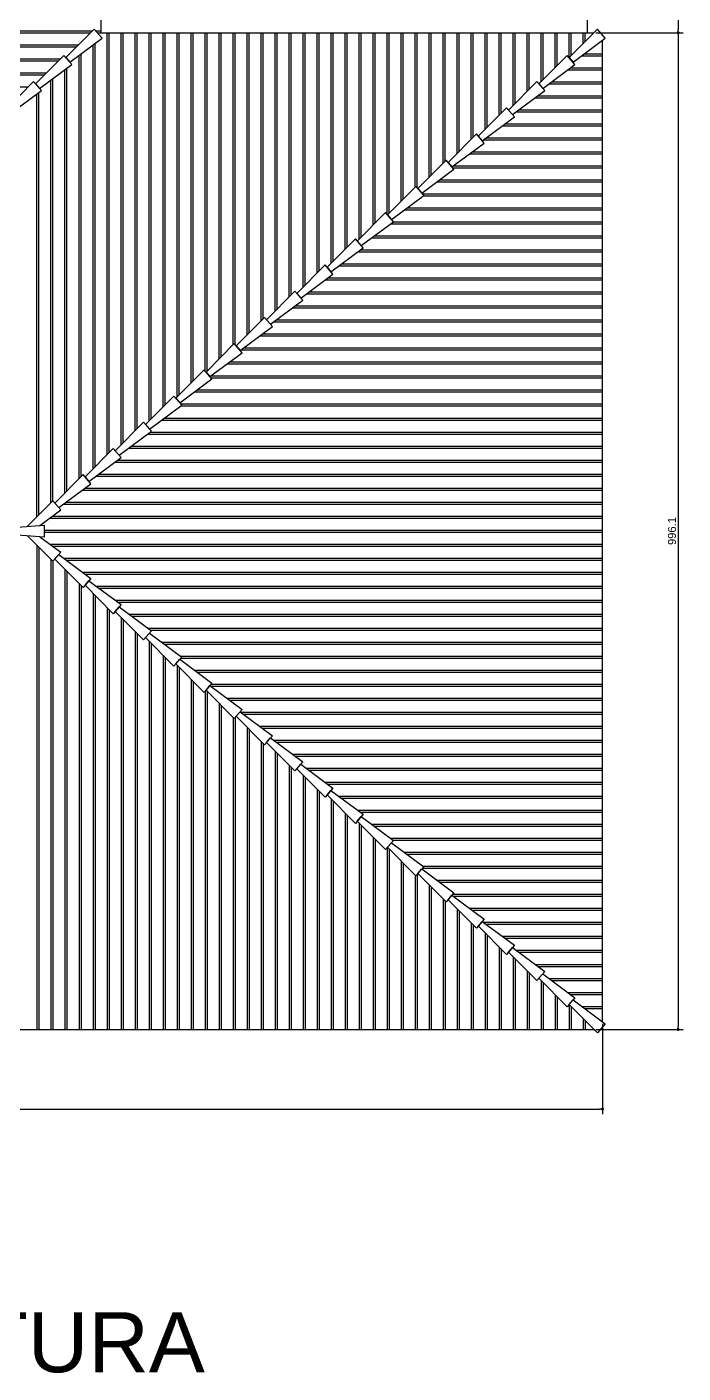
# Model space of a CAD drawing. Extents: x 18300 to 45581, y 436 to 7791.
# Drawn here: x 31390 to 32046, y 5352 to 6697 of the extents above; entities that cross this region are included whole.
import ezdxf

# ---------------------------------------------------------------- set-up
doc = ezdxf.new("R2010")
doc.units = 0
doc.header["$PDMODE"] = 35
doc.layers.get('0').update_dxf_attribs({"linetype": 'CONTINUOUS'})
doc.layers.get('DEFPOINTS').update_dxf_attribs({"linetype": 'CONTINUOUS'})
doc.layers.add('COTA', color=7, linetype='CONTINUOUS')
doc.layers.add('PAREDE_FINA', color=7, linetype='CONTINUOUS')
doc.styles.add('TEXTO', font='ARIAL.TTF')
doc.dimstyles.new('COTA', dxfattribs={"dimtxt": 8, "dimasz": 3, "dimexe": 5, "dimexo": 2, "dimgap": 2, "dimtad": 1, "dimdec": 1, "dimzin": 9, "dimdsep": 46, "dimtxsty": 'TEXTO', "dimblk1": 'DOT', "dimblk2": 'DOT', "dimsah": 1, "dimcen": 0, "dimclrd": 256, "dimclre": 256, "dimclrt": 256, "dimadec": 0, "dimazin": 0, "dimtfac": 0.06, "dimtdec": 1, "dimtmove": 0, "dimatfit": 3, "dimldrblk": 'DOT', "dimfxl": 1, "dimtolj": 1, "dimtzin": 0, "dimarcsym": 0})

# ---------------------------------------------------------------- blocks, each defined once
blk = doc.blocks.new('_DOT')
at = {"color": 0, "linetype": 'ByBlock'}
blk.add_line((-0.5, 0), (-1, 0), dxfattribs=at)
at = {"color": 0, "linetype": 'ByBlock', "const_width": 0.5}
blk.add_lwpolyline([(-0.25, 0, 1), (0.25, 0, 1)], format="xyb", close=True, dxfattribs=at)
blk = doc.blocks.new('*D202')
at = {"layer": 'COTA', "lineweight": -2}
for p, q in [((30312, 5693.3), (30312, 5610.7)), ((31965, 5700.9), (31965, 5610.7)), ((30315, 5615.7), (31962, 5615.7))]:
    blk.add_line(p, q, dxfattribs=at)
at = {"layer": 'DEFPOINTS', "color": 0}
for p in [(30312, 5695.3), (31965, 5702.9), (31965, 5615.7)]:
    blk.add_point(p, dxfattribs=at)
at = {"layer": 'COTA', "lineweight": -2, "xscale": 3, "yscale": 3, "zscale": 3, "rotation": 180}
blk.add_blockref('_DOT', (30312, 5615.7), dxfattribs=at)
at = {"layer": 'COTA', "lineweight": -2, "xscale": 3, "yscale": 3, "zscale": 3}
blk.add_blockref('_DOT', (31965, 5615.7), dxfattribs=at)
at = {"layer": 'COTA', "insert": (31138.5, 5621.8), "char_height": 8, "attachment_point": 5, "style": 'TEXTO'}
blk.add_mtext('\\A1;1653', dxfattribs=at)
blk = doc.blocks.new('*D208')
at = {"layer": 'COTA', "lineweight": -2}
for p, q in [((31958.4, 6691.4), (32045.6, 6691.4)), ((32040.6, 6688.4), (32040.6, 5698.3)), ((31958.4, 5695.3), (32045.6, 5695.3))]:
    blk.add_line(p, q, dxfattribs=at)
at = {"layer": 'DEFPOINTS', "color": 0}
for p in [(31956.4, 6691.4), (31956.4, 5695.3), (32040.6, 5695.3)]:
    blk.add_point(p, dxfattribs=at)
at = {"layer": 'COTA', "lineweight": -2, "xscale": 3, "yscale": 3, "zscale": 3}
for p, rotation in [((32040.6, 6691.4), 90), ((32040.6, 5695.3), 270)]:
    blk.add_blockref('_DOT', p, dxfattribs=dict(at, rotation=rotation))
at = {"layer": 'COTA', "insert": (32034.5, 6193.4), "char_height": 8, "attachment_point": 5, "rotation": 90, "style": 'TEXTO'}
blk.add_mtext('\\A1;996.1', dxfattribs=at)
blk = doc.blocks.new('*D207')
at = {"layer": 'COTA', "lineweight": -2}
for p, q in [((31952, 7329.4), (32045.6, 7329.4)), ((32040.6, 7326.4), (32040.6, 6694.4)), ((31958.4, 6691.4), (32045.6, 6691.4))]:
    blk.add_line(p, q, dxfattribs=at)
at = {"layer": 'DEFPOINTS', "color": 0}
for p in [(31950, 7329.4), (31956.4, 6691.4), (32040.6, 6691.4)]:
    blk.add_point(p, dxfattribs=at)
at = {"layer": 'COTA', "lineweight": -2, "xscale": 3, "yscale": 3, "zscale": 3}
for p, rotation in [((32040.6, 7329.4), 90), ((32040.6, 6691.4), 270)]:
    blk.add_blockref('_DOT', p, dxfattribs=dict(at, rotation=rotation))
at = {"layer": 'COTA', "insert": (32034.5, 7010.4), "char_height": 8, "attachment_point": 5, "rotation": 90, "style": 'TEXTO'}
blk.add_mtext('\\A1;638', dxfattribs=at)

msp = doc.modelspace()

# ---------------------------------------------------------------- linework, layer by layer
at = {"layer": 'PAREDE_FINA', "ltscale": 0.5}
for points in [[(31463.99, 6691.43), (31463.99, 7405.75)], [(31964.99, 5702.88), (31964.99, 6683.83)], [(30316.99, 5695.28), (31956.4, 5695.28)]]:
    msp.add_lwpolyline(points, dxfattribs=at)
at = {"layer": 'PAREDE_FINA'}
for points in [[(31949.99, 6691.48), (31949.99, 7329.43)], [(30891.37, 6691.24), (31453.3, 6691.24)], [(30891.52, 6693.24), (31455.28, 6693.24)], [(31458.49, 6693.24), (31463.99, 6693.24)], [(31460.05, 6691.43), (31956.4, 6691.43)], [(31469.84, 6269.61), (31469.84, 6691.43)], [(31471.84, 6271.63), (31471.84, 6691.43)], [(31483.84, 6279.46), (31483.84, 6691.43)], [(31485.84, 6281.47), (31485.84, 6691.43)], [(31497.84, 6293.55), (31497.84, 6691.43)], [(31499.84, 6295.56), (31499.84, 6691.43)], [(31511.84, 6303.4), (31511.84, 6691.43)], [(31513.84, 6305.41), (31513.84, 6691.43)], [(31525.84, 6317.49), (31525.84, 6691.43)], [(31527.84, 6319.5), (31527.84, 6691.43)], [(31539.84, 6327.34), (31539.84, 6691.43)], [(31541.84, 6329.35), (31541.84, 6691.43)], [(31553.84, 6341.43), (31553.84, 6691.43)], [(31555.84, 6343.44), (31555.84, 6691.43)], [(31567.84, 6353.37), (31567.84, 6691.43)], [(31569.84, 6353.29), (31569.84, 6691.43)], [(31581.84, 6365.37), (31581.84, 6691.43)], [(31583.84, 6367.38), (31583.84, 6691.43)], [(31595.84, 6379.46), (31595.84, 6691.43)], [(31597.84, 6379.83), (31597.84, 6691.43)], [(31609.84, 6389.3), (31609.84, 6691.43)], [(31611.84, 6391.32), (31611.84, 6691.43)], [(31623.84, 6403.39), (31623.84, 6691.43)], [(31625.84, 6405.41), (31625.84, 6691.43)], [(31637.84, 6413.24), (31637.84, 6691.43)], [(31639.84, 6415.25), (31639.84, 6691.43)], [(31651.84, 6427.33), (31651.84, 6691.43)], [(31653.84, 6429.35), (31653.84, 6691.43)], [(31665.84, 6437.18), (31665.84, 6691.43)], [(31667.84, 6439.19), (31667.84, 6691.43)], [(31679.84, 6451.27), (31679.84, 6691.43)], [(31681.84, 6453.28), (31681.84, 6691.43)], [(31693.84, 6461.12), (31693.84, 6691.43)], [(31695.84, 6463.13), (31695.84, 6691.43)], [(31707.84, 6475.21), (31707.84, 6691.43)], [(31709.84, 6477.22), (31709.84, 6691.43)], [(31721.84, 6485.05), (31721.84, 6691.43)], [(31723.84, 6487.07), (31723.84, 6691.43)], [(31735.84, 6499.15), (31735.84, 6691.43)], [(31737.84, 6501.16), (31737.84, 6691.43)], [(31749.84, 6509.82), (31749.84, 6691.43)], [(31751.84, 6511.01), (31751.84, 6691.43)], [(31763.84, 6523.08), (31763.84, 6691.43)], [(31765.84, 6525.1), (31765.84, 6691.43)], [(31777.84, 6537.17), (31777.84, 6691.43)], [(31779.84, 6536.28), (31779.84, 6691.43)], [(31791.84, 6547.02), (31791.84, 6691.43)], [(31793.84, 6549.03), (31793.84, 6691.43)], [(31805.84, 6561.11), (31805.84, 6691.43)], [(31807.84, 6563.13), (31807.84, 6691.43)], [(31819.84, 6570.96), (31819.84, 6691.43)], [(31821.84, 6572.97), (31821.84, 6691.43)], [(31833.84, 6585.05), (31833.84, 6691.43)], [(31835.84, 6587.06), (31835.84, 6691.43)], [(31847.84, 6594.9), (31847.84, 6691.43)], [(31849.84, 6596.91), (31849.84, 6691.43)], [(31861.84, 6608.99), (31861.84, 6691.43)], [(31863.84, 6611), (31863.84, 6691.43)], [(31875.84, 6618.83), (31875.84, 6691.43)], [(31877.84, 6620.85), (31877.84, 6691.43)], [(31889.84, 6632.93), (31889.84, 6691.43)], [(31891.84, 6634.94), (31891.84, 6691.43)], [(31903.84, 6642.77), (31903.84, 6691.43)], [(31905.84, 6644.79), (31905.84, 6691.43)], [(31917.84, 6656.86), (31917.84, 6691.43)], [(31919.84, 6658.88), (31919.84, 6691.43)], [(31931.84, 6666.71), (31931.84, 6691.43)], [(31933.84, 6668.72), (31933.84, 6691.43)], [(31945.84, 6680.8), (31945.84, 6691.43)], [(31947.84, 6682.81), (31947.84, 6691.43)], [(30890.32, 6677.24), (31439.39, 6677.24)], [(30890.47, 6679.24), (31441.37, 6679.24)], [(31455.84, 6255.52), (31455.84, 6679.19)], [(31457.84, 6257.54), (31457.84, 6680.68)], [(30892.27, 6663.24), (31421.26, 6663.24)], [(30892.42, 6665.24), (31423.25, 6665.24)], [(31441.84, 6245.68), (31441.84, 6668.79)], [(31443.84, 6247.69), (31443.84, 6670.28)], [(31944.16, 6668.36), (31964.99, 6668.36)], [(31946.85, 6670.36), (31964.99, 6670.36)], [(30891.22, 6649.24), (31407.35, 6649.24)], [(30891.37, 6651.24), (31409.34, 6651.24)], [(31427.84, 6231.58), (31427.84, 6654.66)], [(31429.84, 6233.6), (31429.84, 6656.15)], [(31930.33, 6654.36), (31964.99, 6654.36)], [(31933.02, 6656.36), (31964.99, 6656.36)], [(30890.32, 6637.24), (31391.21, 6637.24)], [(31413.84, 6221.74), (31413.84, 6644.26)], [(31415.84, 6223.38), (31415.84, 6645.75)], [(31911.48, 6640.36), (31964.99, 6640.36)], [(31914.17, 6642.36), (31964.99, 6642.36)], [(31399.84, 6207.65), (31399.84, 6630.14)], [(31401.84, 6209.66), (31401.84, 6631.62)], [(31897.65, 6626.36), (31964.99, 6626.36)], [(31900.35, 6628.36), (31964.99, 6628.36)], [(31878.81, 6612.36), (31964.99, 6612.36)], [(31881.5, 6614.36), (31964.99, 6614.36)], [(31864.98, 6598.36), (31964.99, 6598.36)], [(31867.67, 6600.36), (31964.99, 6600.36)], [(31846.13, 6584.36), (31964.99, 6584.36)], [(31848.82, 6586.36), (31964.99, 6586.36)], [(31832.3, 6570.36), (31964.99, 6570.36)], [(31835, 6572.36), (31964.99, 6572.36)], [(31815.36, 6556.36), (31964.99, 6556.36)], [(31816.15, 6558.36), (31964.99, 6558.36)], [(31799.63, 6542.36), (31964.99, 6542.36)], [(31802.32, 6544.36), (31964.99, 6544.36)], [(31784.97, 6530.36), (31964.99, 6530.36)], [(31785.8, 6528.36), (31964.99, 6528.36)], [(31766.95, 6514.36), (31964.99, 6514.36)], [(31769.65, 6516.36), (31964.99, 6516.36)], [(31753.13, 6500.36), (31964.99, 6500.36)], [(31755.82, 6502.36), (31964.99, 6502.36)], [(31734.28, 6486.36), (31964.99, 6486.36)], [(31736.97, 6488.36), (31964.99, 6488.36)], [(31720.45, 6472.36), (31964.99, 6472.36)], [(31723.14, 6474.36), (31964.99, 6474.36)], [(31701.6, 6458.36), (31964.99, 6458.36)], [(31704.3, 6460.36), (31964.99, 6460.36)], [(31687.78, 6444.36), (31964.99, 6444.36)], [(31690.47, 6446.36), (31964.99, 6446.36)], [(31671.62, 6432.36), (31964.99, 6432.36)], [(31657.79, 6418.36), (31964.99, 6418.36)], [(31668.93, 6430.36), (31964.99, 6430.36)], [(31638.95, 6404.36), (31964.99, 6404.36)], [(31655.1, 6416.36), (31964.99, 6416.36)], [(31625.12, 6390.36), (31964.99, 6390.36)], [(31636.26, 6402.36), (31964.99, 6402.36)], [(31622.43, 6388.36), (31964.99, 6388.36)], [(31603.58, 6374.36), (31964.99, 6374.36)], [(31606.27, 6376.36), (31964.99, 6376.36)], [(31589.75, 6360.36), (31964.99, 6360.36)], [(31592.44, 6362.36), (31964.99, 6362.36)], [(31573.6, 6348.36), (31964.99, 6348.36)], [(31573.91, 6346.36), (31964.99, 6346.36)], [(31557.08, 6332.36), (31964.99, 6332.36)], [(31559.77, 6334.36), (31964.99, 6334.36)], [(31543.25, 6318.36), (31964.99, 6318.36)], [(31543.51, 6320.36), (31964.99, 6320.36)], [(31524.4, 6304.36), (31964.99, 6304.36)], [(31527.09, 6306.36), (31964.99, 6306.36)], [(31510.57, 6290.36), (31964.99, 6290.36)], [(31513.26, 6292.36), (31964.99, 6292.36)], [(31491.73, 6276.36), (31964.99, 6276.36)], [(31494.42, 6278.36), (31964.99, 6278.36)], [(31477.9, 6262.36), (31964.99, 6262.36)], [(31480.59, 6264.36), (31964.99, 6264.36)], [(31459.05, 6248.36), (31964.99, 6248.36)], [(31461.74, 6250.36), (31964.99, 6250.36)], [(31445.22, 6234.36), (31964.99, 6234.36)], [(31447.92, 6236.36), (31964.99, 6236.36)], [(31402.69, 6199.03), (31423.52, 6214.51), (31415.66, 6223.58), (31390.36, 6198.11)], [(31426.38, 6220.36), (31964.99, 6220.36)], [(31429.07, 6222.36), (31964.99, 6222.36)], [(31412.55, 6206.36), (31964.99, 6206.36)], [(31415.24, 6208.36), (31964.99, 6208.36)], [(31402.69, 6187.68), (31423.52, 6172.21), (31415.66, 6163.13), (31390.36, 6188.61)], [(31407.03, 6194.36), (31964.99, 6194.36)], [(31407.03, 6192.36), (31964.99, 6192.36)], [(31399.84, 6179.06), (31399.84, 5695.28)], [(31401.84, 6177.05), (31401.84, 5695.28)], [(31412.55, 6180.36), (31964.99, 6180.36)], [(31415.24, 6178.36), (31964.99, 6178.36)], [(31413.84, 6164.97), (31413.84, 5695.28)], [(31415.84, 6163.34), (31415.84, 5695.28)], [(31426.38, 6166.36), (31964.99, 6166.36)], [(31429.07, 6164.36), (31964.99, 6164.36)], [(31427.84, 6155.13), (31427.84, 5695.28)], [(31429.84, 6153.11), (31429.84, 5695.28)], [(31445.22, 6152.36), (31964.99, 6152.36)], [(31447.92, 6150.36), (31964.99, 6150.36)], [(31441.84, 6141.03), (31441.84, 5695.28)], [(31443.84, 6139.02), (31443.84, 5695.28)], [(31459.05, 6138.36), (31964.99, 6138.36)], [(31461.74, 6136.36), (31964.99, 6136.36)], [(31455.84, 6131.19), (31455.84, 5695.28)], [(31457.84, 6129.18), (31457.84, 5695.28)], [(31477.9, 6124.36), (31964.99, 6124.36)], [(31480.59, 6122.36), (31964.99, 6122.36)], [(31469.84, 6117.1), (31469.84, 5695.28)], [(31471.84, 6115.08), (31471.84, 5695.28)], [(31491.73, 6110.36), (31964.99, 6110.36)], [(31494.42, 6108.36), (31964.99, 6108.36)], [(31483.84, 6107.25), (31483.84, 5695.28)], [(31485.84, 6105.24), (31485.84, 5695.28)], [(31510.57, 6096.36), (31964.99, 6096.36)], [(31513.26, 6094.36), (31964.99, 6094.36)], [(31497.84, 6093.16), (31497.84, 5695.28)], [(31499.84, 6091.15), (31499.84, 5695.28)], [(31511.84, 6083.31), (31511.84, 5695.28)], [(31513.84, 6081.3), (31513.84, 5695.28)], [(31524.4, 6082.36), (31964.99, 6082.36)], [(31525.84, 6069.22), (31525.84, 5695.28)], [(31527.09, 6080.36), (31964.99, 6080.36)], [(31543.25, 6068.36), (31964.99, 6068.36)], [(31527.84, 6067.21), (31527.84, 5695.28)], [(31539.84, 6059.37), (31539.84, 5695.28)], [(31541.84, 6057.36), (31541.84, 5695.28)], [(31543.51, 6066.36), (31964.99, 6066.36)], [(31557.08, 6054.36), (31964.99, 6054.36)], [(31553.84, 6045.28), (31553.84, 5695.28)], [(31555.84, 6043.27), (31555.84, 5695.28)], [(31559.77, 6052.36), (31964.99, 6052.36)], [(31567.84, 6033.34), (31567.84, 5695.28)], [(31569.84, 6033.42), (31569.84, 5695.28)], [(31573.6, 6038.36), (31964.99, 6038.36)], [(31573.91, 6040.36), (31964.99, 6040.36)], [(31581.84, 6021.35), (31581.84, 5695.28)], [(31583.84, 6019.33), (31583.84, 5695.28)], [(31589.75, 6026.36), (31964.99, 6026.36)], [(31592.44, 6024.36), (31964.99, 6024.36)], [(31595.84, 6007.25), (31595.84, 5695.28)], [(31597.84, 6006.88), (31597.84, 5695.28)], [(31603.58, 6012.36), (31964.99, 6012.36)], [(31606.27, 6010.36), (31964.99, 6010.36)], [(31609.84, 5997.41), (31609.84, 5695.28)], [(31611.84, 5995.39), (31611.84, 5695.28)], [(31622.43, 5998.36), (31964.99, 5998.36)], [(31625.12, 5996.36), (31964.99, 5996.36)], [(31623.84, 5983.32), (31623.84, 5695.28)], [(31625.84, 5981.3), (31625.84, 5695.28)], [(31636.26, 5984.36), (31964.99, 5984.36)], [(31637.84, 5973.47), (31637.84, 5695.28)], [(31638.95, 5982.36), (31964.99, 5982.36)], [(31639.84, 5971.46), (31639.84, 5695.28)], [(31655.1, 5970.36), (31964.99, 5970.36)], [(31657.79, 5968.36), (31964.99, 5968.36)], [(31651.84, 5959.38), (31651.84, 5695.28)], [(31653.84, 5957.37), (31653.84, 5695.28)], [(31665.84, 5949.53), (31665.84, 5695.28)], [(31667.84, 5947.52), (31667.84, 5695.28)], [(31668.93, 5956.36), (31964.99, 5956.36)], [(31671.62, 5954.36), (31964.99, 5954.36)], [(31679.84, 5935.44), (31679.84, 5695.28)], [(31681.84, 5933.43), (31681.84, 5695.28)], [(31687.78, 5942.36), (31964.99, 5942.36)], [(31690.47, 5940.36), (31964.99, 5940.36)], [(31693.84, 5925.59), (31693.84, 5695.28)], [(31695.84, 5923.58), (31695.84, 5695.28)], [(31701.6, 5928.36), (31964.99, 5928.36)], [(31704.3, 5926.36), (31964.99, 5926.36)], [(31707.84, 5911.5), (31707.84, 5695.28)], [(31709.84, 5909.49), (31709.84, 5695.28)], [(31720.45, 5914.36), (31964.99, 5914.36)], [(31723.14, 5912.36), (31964.99, 5912.36)], [(31721.84, 5901.66), (31721.84, 5695.28)], [(31723.84, 5899.64), (31723.84, 5695.28)], [(31734.28, 5900.36), (31964.99, 5900.36)], [(31736.97, 5898.36), (31964.99, 5898.36)], [(31735.84, 5887.57), (31735.84, 5695.28)], [(31737.84, 5885.55), (31737.84, 5695.28)], [(31753.13, 5886.36), (31964.99, 5886.36)], [(31755.82, 5884.36), (31964.99, 5884.36)], [(31749.84, 5876.89), (31749.84, 5695.28)], [(31751.84, 5875.71), (31751.84, 5695.28)], [(31766.95, 5872.36), (31964.99, 5872.36)], [(31769.65, 5870.36), (31964.99, 5870.36)], [(31763.84, 5863.63), (31763.84, 5695.28)], [(31765.84, 5861.61), (31765.84, 5695.28)], [(31784.97, 5856.36), (31964.99, 5856.36)], [(31785.8, 5858.36), (31964.99, 5858.36)], [(31777.84, 5849.54), (31777.84, 5695.28)], [(31779.84, 5850.43), (31779.84, 5695.28)], [(31791.84, 5839.69), (31791.84, 5695.28)], [(31799.63, 5844.36), (31964.99, 5844.36)], [(31802.32, 5842.36), (31964.99, 5842.36)], [(31793.84, 5837.68), (31793.84, 5695.28)], [(31805.84, 5825.6), (31805.84, 5695.28)], [(31815.36, 5830.36), (31964.99, 5830.36)], [(31816.15, 5828.36), (31964.99, 5828.36)], [(31807.84, 5823.59), (31807.84, 5695.28)], [(31819.84, 5815.75), (31819.84, 5695.28)], [(31821.84, 5813.74), (31821.84, 5695.28)], [(31832.3, 5816.36), (31964.99, 5816.36)], [(31835, 5814.36), (31964.99, 5814.36)], [(31833.84, 5801.66), (31833.84, 5695.28)], [(31835.84, 5799.65), (31835.84, 5695.28)], [(31846.13, 5802.36), (31964.99, 5802.36)], [(31848.82, 5800.36), (31964.99, 5800.36)], [(31847.84, 5791.81), (31847.84, 5695.28)], [(31849.84, 5789.8), (31849.84, 5695.28)], [(31864.98, 5788.36), (31964.99, 5788.36)], [(31867.67, 5786.36), (31964.99, 5786.36)], [(31861.84, 5777.72), (31861.84, 5695.28)], [(31863.84, 5775.71), (31863.84, 5695.28)], [(31878.81, 5774.36), (31964.99, 5774.36)], [(31881.5, 5772.36), (31964.99, 5772.36)], [(31875.84, 5767.88), (31875.84, 5695.28)], [(31877.84, 5765.86), (31877.84, 5695.28)], [(31897.65, 5760.36), (31964.99, 5760.36)], [(31900.35, 5758.36), (31964.99, 5758.36)], [(31889.84, 5753.78), (31889.84, 5695.28)], [(31891.84, 5751.77), (31891.84, 5695.28)], [(31931.63, 5720.21), (31929.67, 5717.94), (31901.4, 5746.39), (31905.32, 5750.93), (31937.52, 5727.01), (31935.56, 5724.74)], [(31911.48, 5746.36), (31964.99, 5746.36)], [(31903.84, 5743.94), (31903.84, 5695.28)], [(31905.84, 5741.93), (31905.84, 5695.28)], [(31914.17, 5744.36), (31964.99, 5744.36)], [(31930.33, 5732.36), (31964.99, 5732.36)], [(31917.84, 5729.85), (31917.84, 5695.28)], [(31919.84, 5727.83), (31919.84, 5695.28)], [(31931.84, 5720), (31931.84, 5695.28)], [(31933.02, 5730.36), (31964.99, 5730.36)], [(31933.84, 5717.99), (31933.84, 5695.28)], [(31944.16, 5718.36), (31964.99, 5718.36)], [(31945.84, 5705.91), (31945.84, 5695.28)], [(31946.85, 5716.36), (31964.99, 5716.36)], [(31947.84, 5703.9), (31947.84, 5695.28)]]:
    msp.add_lwpolyline(points, dxfattribs=at)
for points in [[(31457, 6694.96), (31428.72, 6666.5), (31432.65, 6661.97), (31464.85, 6685.89), (31457, 6694.96)], [(31959.9, 6694.96), (31931.63, 6666.5), (31935.56, 6661.97), (31967.76, 6685.89), (31959.9, 6694.96)], [(31426.76, 6668.77), (31398.49, 6640.32), (31402.42, 6635.78), (31434.62, 6659.7), (31426.76, 6668.77)], [(31929.67, 6668.77), (31901.4, 6640.32), (31905.32, 6635.78), (31937.52, 6659.7), (31929.67, 6668.77)], [(31396.52, 6642.58), (31368.25, 6614.13), (31372.18, 6609.59), (31404.38, 6633.51), (31396.52, 6642.58)], [(31899.43, 6642.58), (31871.16, 6614.13), (31875.09, 6609.59), (31907.29, 6633.51), (31899.43, 6642.58)], [(31869.2, 6616.4), (31840.93, 6587.94), (31844.85, 6583.4), (31877.05, 6607.33), (31869.2, 6616.4)], [(31838.96, 6590.21), (31810.69, 6561.75), (31814.62, 6557.22), (31846.82, 6581.14), (31838.96, 6590.21)], [(31808.73, 6564.02), (31780.45, 6535.56), (31784.38, 6531.03), (31816.58, 6554.95), (31808.73, 6564.02)], [(31778.49, 6537.83), (31750.22, 6509.38), (31754.15, 6504.84), (31786.35, 6528.76), (31778.49, 6537.83)], [(31748.25, 6511.64), (31719.98, 6483.19), (31723.91, 6478.65), (31756.11, 6502.57), (31748.25, 6511.64)], [(31718.02, 6485.46), (31689.75, 6457), (31693.68, 6452.47), (31725.88, 6476.39), (31718.02, 6485.46)], [(31687.78, 6459.27), (31659.51, 6430.81), (31663.44, 6426.28), (31695.64, 6450.2), (31687.78, 6459.27)], [(31657.55, 6433.08), (31629.28, 6404.62), (31633.2, 6400.09), (31665.4, 6424.01), (31657.55, 6433.08)], [(31627.31, 6406.89), (31599.04, 6378.44), (31602.97, 6373.9), (31635.17, 6397.82), (31627.31, 6406.89)], [(31597.08, 6380.7), (31568.81, 6352.25), (31572.73, 6347.71), (31604.93, 6371.63), (31597.08, 6380.7)], [(31566.84, 6354.52), (31538.57, 6326.06), (31542.5, 6321.53), (31574.7, 6345.45), (31566.84, 6354.52)], [(31536.61, 6328.33), (31508.33, 6299.87), (31512.26, 6295.34), (31544.46, 6319.26), (31536.61, 6328.33)], [(31506.37, 6302.14), (31478.1, 6273.68), (31482.03, 6269.15), (31514.23, 6293.07), (31506.37, 6302.14)], [(31476.13, 6275.95), (31447.86, 6247.5), (31451.79, 6242.96), (31483.99, 6266.88), (31476.13, 6275.95)], [(31445.9, 6249.76), (31417.63, 6221.31), (31421.56, 6216.77), (31453.76, 6240.69), (31445.9, 6249.76)], [(31407.03, 6187.36), (31367.03, 6190.36), (31367.03, 6196.36), (31407.03, 6199.36), (31407.03, 6187.36)], [(31445.9, 6136.95), (31417.63, 6165.4), (31421.56, 6169.94), (31453.76, 6146.02), (31445.9, 6136.95)], [(31476.13, 6110.76), (31447.86, 6139.21), (31451.79, 6143.75), (31483.99, 6119.83), (31476.13, 6110.76)], [(31506.37, 6084.57), (31478.1, 6113.03), (31482.03, 6117.56), (31514.23, 6093.64), (31506.37, 6084.57)], [(31536.61, 6058.38), (31508.33, 6086.84), (31512.26, 6091.37), (31544.46, 6067.45), (31536.61, 6058.38)], [(31566.84, 6032.19), (31538.57, 6060.65), (31542.5, 6065.19), (31574.7, 6041.27), (31566.84, 6032.19)], [(31597.08, 6006.01), (31568.81, 6034.46), (31572.73, 6039), (31604.93, 6015.08), (31597.08, 6006.01)], [(31627.31, 5979.82), (31599.04, 6008.27), (31602.97, 6012.81), (31635.17, 5988.89), (31627.31, 5979.82)], [(31657.55, 5953.63), (31629.28, 5982.09), (31633.2, 5986.62), (31665.4, 5962.7), (31657.55, 5953.63)], [(31687.78, 5927.44), (31659.51, 5955.9), (31663.44, 5960.43), (31695.64, 5936.51), (31687.78, 5927.44)], [(31718.02, 5901.25), (31689.75, 5929.71), (31693.68, 5934.25), (31725.88, 5910.33), (31718.02, 5901.25)], [(31748.25, 5875.07), (31719.98, 5903.52), (31723.91, 5908.06), (31756.11, 5884.14), (31748.25, 5875.07)], [(31778.49, 5848.88), (31750.22, 5877.33), (31754.15, 5881.87), (31786.35, 5857.95), (31778.49, 5848.88)], [(31808.73, 5822.69), (31780.45, 5851.15), (31784.38, 5855.68), (31816.58, 5831.76), (31808.73, 5822.69)], [(31838.96, 5796.5), (31810.69, 5824.96), (31814.62, 5829.49), (31846.82, 5805.57), (31838.96, 5796.5)], [(31869.2, 5770.31), (31840.93, 5798.77), (31844.85, 5803.31), (31877.05, 5779.39), (31869.2, 5770.31)], [(31899.43, 5744.13), (31871.16, 5772.58), (31875.09, 5777.12), (31907.29, 5753.2), (31899.43, 5744.13)], [(31959.9, 5691.75), (31931.63, 5720.21), (31935.56, 5724.74), (31967.76, 5700.82), (31959.9, 5691.75)]]:
    msp.add_lwpolyline(points, close=True, dxfattribs=at)

# ---------------------------------------------------------------- texts
at = {"layer": 'PAREDE_FINA', "style": 'TEXTO'}
msp.add_text('PLANTA COBERTURA', height=60, dxfattribs=at).set_placement((30692.09, 5352.72))

# ---------------------------------------------------------------- dimensions: what is measured, and where the dimension line sits
at = {"layer": 'COTA'}
for base, p1, p2, picture, middle in [((32040.57, 6691.43), (31949.99, 7329.43), (31956.4, 6691.43), '*D207', (32034.48, 7010.43)), ((32040.5668, 5695.2814), (31956.3957, 6691.4294), (31956.3957, 5695.2814), '*D208', (32034.4822, 6193.3554))]:
    dim = msp.add_linear_dim(base=base, p1=p1, p2=p2, angle=90, dimstyle='COTA', override={"dimscale": 1}, dxfattribs=at)
    dim.commit()
    dim.dimension.update_dxf_attribs({"geometry": picture, "text_midpoint": middle})
dim = msp.add_linear_dim(base=(31964.99, 5615.7), p1=(30311.97, 5695.28), p2=(31964.99, 5702.88), dimstyle='COTA', override={"dimscale": 1}, dxfattribs=at)
dim.commit()
dim.dimension.update_dxf_attribs({"geometry": '*D202', "text_midpoint": (31138.48, 5621.79)})

doc.saveas('drawing.dxf')
